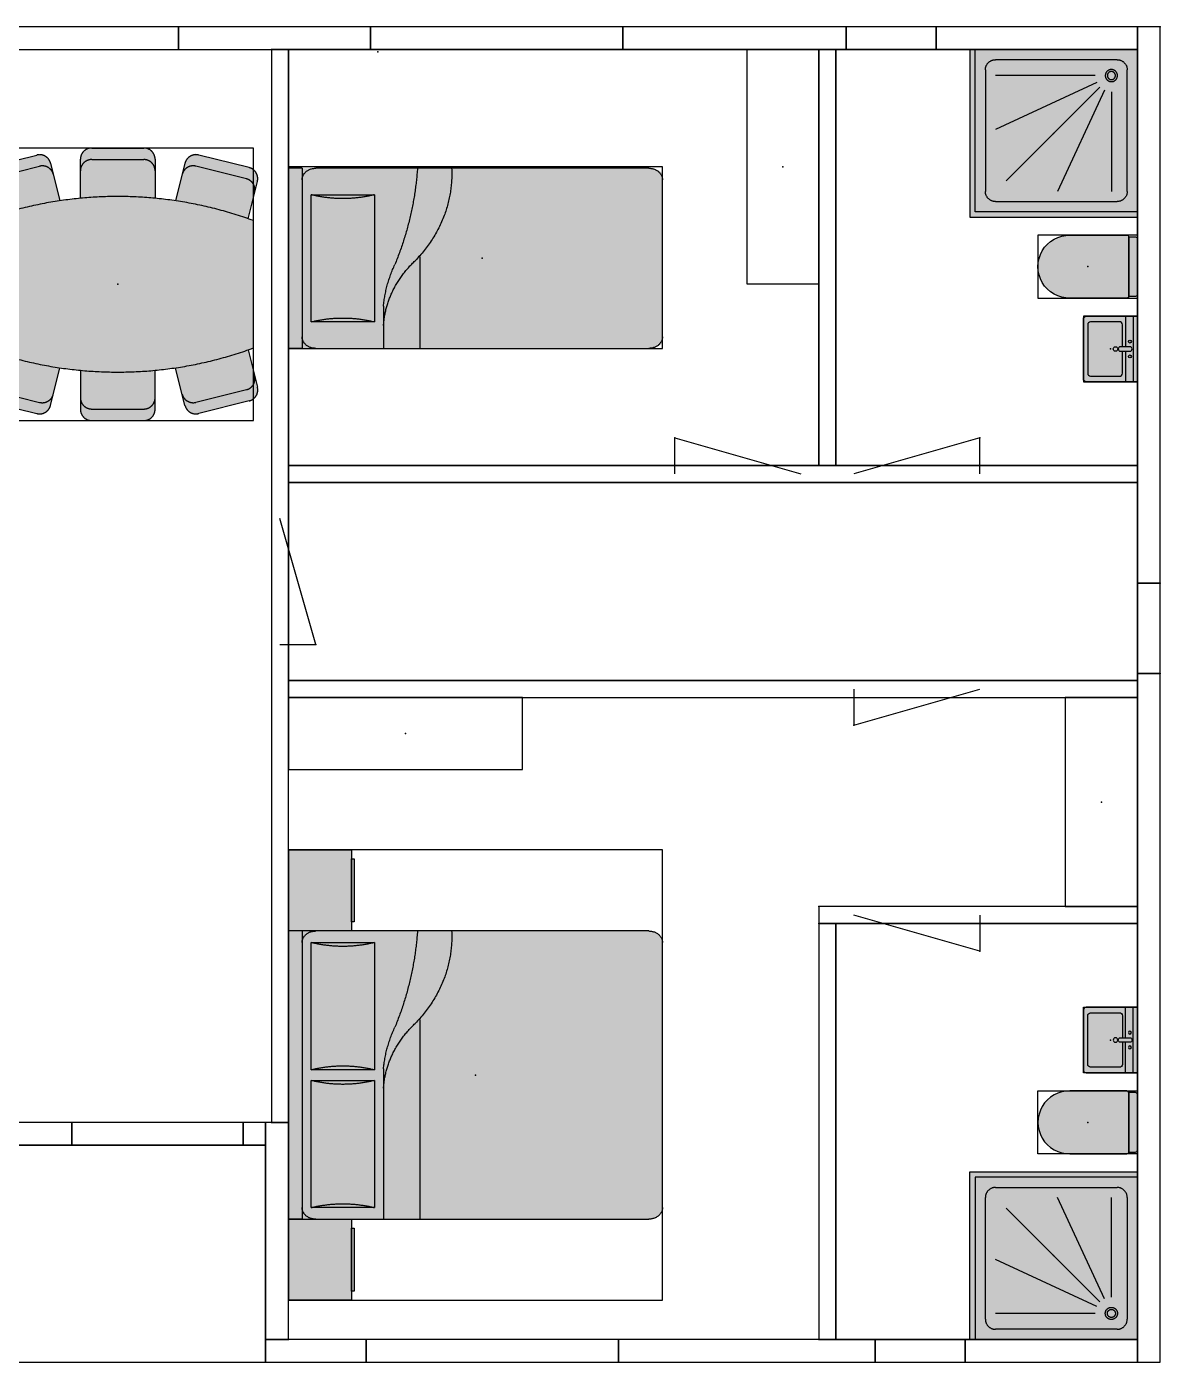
# Model space of a CAD drawing. Header units: millimetres. Extents: x 0 to 12908, y 0 to 7415.
# Drawn here: x 6617 to 12908, y 0 to 7415 of the extents above; entities that cross this region are included whole.
import ezdxf

# ---------------------------------------------------------------- set-up
doc = ezdxf.new("R2010")
doc.units = ezdxf.units.MM
for name, color, linetype in [('Default', 7, 'Continuous'), ('Rooms$Bath Room', 7, 'Continuous'), ('Rooms$Bed Room', 7, 'Continuous'), ('Rooms$Living Room', 7, 'Continuous'), ('Rooms$Terrace', 7, 'Continuous'), ('Windows', 7, 'Continuous')]:
    doc.layers.add(name, color=color, linetype=linetype)
for name, color, linetype, true_color in [('Doors', 96, 'Continuous', 0x007f00), ('Furniture', 37, 'Continuous', 0x75664f), ('FurnitureRefRec', 254, 'Continuous', 0xd5d5d5), ('PT Top Left', 52, 'Continuous', 0xcdcd00), ('PT Top Left Furniture', 211, 'Continuous', 0xff7fff), ('PT Top Right', 96, 'Continuous', 0x007f00), ('PT Top Right Furniture', 200, 'Continuous', 0xbf3fff), ('Walls', 1, 'Continuous', 0xff0000)]:
    doc.layers.add(name, color=color, linetype=linetype, true_color=true_color)

# ---------------------------------------------------------------- blocks, each defined once
blk = doc.blocks.new('Toilet')
at = {"layer": 'Furniture', "true_color": 0xffffff}
for points in [[(227.8, 165), (227.8, -165), (227.8, -165.3), (227.8, -165.7), (227.8, -166), (227.7, -166.4), (227.7, -166.7), (227.6, -167), (227.5, -167.4), (227.4, -167.7), (227.3, -168), (227.2, -168.3), (227.1, -168.7), (227, -169), (226.8, -169.3), (226.7, -169.6), (226.5, -169.9), (226.4, -170.2), (226.2, -170.5), (226, -170.8), (225.8, -171), (225.6, -171.3), (225.3, -171.6), (225.1, -171.8), (224.9, -172.1), (224.6, -172.3), (224.4, -172.5), (224.1, -172.8), (223.9, -173), (223.6, -173.2), (223.3, -173.4), (223, -173.5), (222.7, -173.7), (222.4, -173.9), (222.1, -174), (221.8, -174.2), (221.5, -174.3), (221.2, -174.4), (220.8, -174.5), (220.5, -174.6), (220.2, -174.7), (219.8, -174.8), (219.5, -174.9), (219.2, -174.9), (218.8, -174.9), (218.5, -175), (218.1, -175), (217.8, -175), (-98.2, -175), (-104.3, -175), (-110.4, -174.8), (-116.5, -174.3), (-122.6, -173.7), (-128.6, -172.8), (-134.6, -171.7), (-140.6, -170.4), (-146.5, -169), (-152.3, -167.3), (-158.1, -165.4), (-163.9, -163.3), (-169.5, -161), (-175.1, -158.5), (-180.5, -155.8), (-185.9, -152.9), (-191.2, -149.9), (-196.4, -146.6), (-201.4, -143.2), (-206.3, -139.6), (-211.1, -135.8), (-215.8, -131.9), (-220.3, -127.8), (-224.7, -123.6), (-228.9, -119.2), (-233, -114.7), (-236.9, -110), (-240.7, -105.2), (-244.3, -100.2), (-247.7, -95.2), (-250.9, -90), (-253.9, -84.7), (-256.8, -79.3), (-259.5, -73.8), (-261.9, -68.3), (-264.2, -62.6), (-266.3, -56.9), (-268.2, -51.1), (-269.9, -45.2), (-271.3, -39.3), (-272.6, -33.3), (-273.7, -27.3), (-274.5, -21.3), (-275.1, -15.2), (-275.6, -9.1), (-275.8, -3), (-275.8, 3), (-275.6, 9.1), (-275.1, 15.2), (-274.5, 21.3), (-273.7, 27.3), (-272.6, 33.3), (-271.3, 39.3), (-269.9, 45.2), (-268.2, 51.1), (-266.3, 56.9), (-264.2, 62.6), (-261.9, 68.3), (-259.5, 73.8), (-256.8, 79.3), (-253.9, 84.7), (-250.9, 90), (-247.7, 95.2), (-244.3, 100.2), (-240.7, 105.2), (-236.9, 110), (-233, 114.7), (-228.9, 119.2), (-224.7, 123.6), (-220.3, 127.8), (-215.8, 131.9), (-211.1, 135.8), (-206.3, 139.6), (-201.4, 143.2), (-196.4, 146.6), (-191.2, 149.9), (-185.9, 152.9), (-180.5, 155.8), (-175.1, 158.5), (-169.5, 161), (-163.9, 163.3), (-158.1, 165.4), (-152.3, 167.3), (-146.5, 169), (-140.6, 170.4), (-134.6, 171.7), (-128.6, 172.8), (-122.6, 173.7), (-116.5, 174.3), (-110.4, 174.8), (-104.3, 175), (-98.2, 175), (217.8, 175), (218.1, 175), (218.5, 175), (218.8, 174.9), (219.2, 174.9), (219.5, 174.9), (219.8, 174.8), (220.2, 174.7), (220.5, 174.6), (220.8, 174.5), (221.2, 174.4), (221.5, 174.3), (221.8, 174.2), (222.1, 174), (222.4, 173.9), (222.7, 173.7), (223, 173.5), (223.3, 173.4), (223.6, 173.2), (223.9, 173), (224.1, 172.8), (224.4, 172.5), (224.6, 172.3), (224.9, 172.1), (225.1, 171.8), (225.3, 171.6), (225.6, 171.3), (225.8, 171), (226, 170.8), (226.2, 170.5), (226.4, 170.2), (226.5, 169.9), (226.7, 169.6), (226.8, 169.3), (227, 169), (227.1, 168.7), (227.2, 168.3), (227.3, 168), (227.4, 167.7), (227.5, 167.4), (227.6, 167), (227.7, 166.7), (227.7, 166.4), (227.8, 166), (227.8, 165.7), (227.8, 165.3)], [(227.8, 165), (265.8, 165), (266.1, 165), (266.5, 165), (266.8, 164.9), (267.2, 164.9), (267.5, 164.9), (267.8, 164.8), (268.2, 164.7), (268.5, 164.6), (268.8, 164.5), (269.2, 164.4), (269.5, 164.3), (269.8, 164.2), (270.1, 164), (270.4, 163.9), (270.7, 163.7), (271, 163.5), (271.3, 163.4), (271.6, 163.2), (271.9, 163), (272.1, 162.8), (272.4, 162.5), (272.6, 162.3), (272.9, 162.1), (273.1, 161.8), (273.3, 161.6), (273.6, 161.3), (273.8, 161), (274, 160.8), (274.2, 160.5), (274.4, 160.2), (274.5, 159.9), (274.7, 159.6), (274.8, 159.3), (275, 159), (275.1, 158.7), (275.2, 158.3), (275.3, 158), (275.4, 157.7), (275.5, 157.4), (275.6, 157), (275.7, 156.7), (275.7, 156.4), (275.8, 156), (275.8, 155.7), (275.8, 155.3), (275.8, 155), (275.8, -155), (275.8, -155.3), (275.8, -155.7), (275.8, -156), (275.7, -156.4), (275.7, -156.7), (275.6, -157), (275.5, -157.4), (275.4, -157.7), (275.3, -158), (275.2, -158.3), (275.1, -158.7), (275, -159), (274.8, -159.3), (274.7, -159.6), (274.5, -159.9), (274.4, -160.2), (274.2, -160.5), (274, -160.8), (273.8, -161), (273.6, -161.3), (273.3, -161.6), (273.1, -161.8), (272.9, -162.1), (272.6, -162.3), (272.4, -162.5), (272.1, -162.8), (271.9, -163), (271.6, -163.2), (271.3, -163.4), (271, -163.5), (270.7, -163.7), (270.4, -163.9), (270.1, -164), (269.8, -164.2), (269.5, -164.3), (269.2, -164.4), (268.8, -164.5), (268.5, -164.6), (268.2, -164.7), (267.8, -164.8), (267.5, -164.9), (267.2, -164.9), (266.8, -164.9), (266.5, -165), (266.1, -165), (265.8, -165), (227.8, -165)]]:
    blk.add_hatch(color=7, dxfattribs=at).paths.add_polyline_path(points, flags=0)
at = {"layer": 'Furniture', "color": 37, "true_color": 0x766750}
for p, q in [((-98.2, 175), (217.8, 175)), ((227.8, 165), (265.8, 165)), ((227.8, -165), (227.8, 165)), ((227.8, 165), (227.8, -165)), ((275.8, 155), (275.8, -155)), ((217.8, -175), (-98.2, -175)), ((265.8, -165), (227.8, -165))]:
    blk.add_line(p, q, dxfattribs=at)
at = {"layer": 'Furniture', "color": 37, "true_color": 0x766750, "extrusion": (0, 0, -1)}
for centre, radius, start, end in [((100.8, 0), 175, 269.15835, 90.84165), ((-217.8, 165), 10, 90, 180), ((-265.8, 155), 10, 90, 180), ((-217.8, -165), 10, 180, 270), ((-265.8, -155), 10, 180, 270)]:
    blk.add_arc(centre, radius, start, end, dxfattribs=at)
at = {"layer": 'FurnitureRefRec'}
blk.add_lwpolyline([(-275.8, -175), (275.8, -175), (275.8, 175), (-275.8, 175)], close=True, dxfattribs=at)
at = {"layer": 'PT Top Left Furniture'}
blk.add_point((275.8, 175), dxfattribs=at)
at = {"layer": 'PT Top Right Furniture'}
blk.add_point((275.8, -175), dxfattribs=at)
blk = doc.blocks.new('Wastafel')
at = {"layer": 'Furniture', "true_color": 0xffffff}
blk.add_hatch(color=7, dxfattribs=at).paths.add_polyline_path([(134.7, 182.3), (135.3, 182.2), (135.8, 182.1), (136.4, 182.1), (136.9, 182), (137.5, 181.8), (138, 181.7), (138.5, 181.5), (139.1, 181.4), (139.6, 181.2), (140.1, 180.9), (140.6, 180.7), (141.1, 180.5), (141.6, 180.2), (142.1, 179.9), (142.5, 179.6), (143, 179.3), (143.4, 179), (143.9, 178.7), (144.3, 178.3), (144.7, 177.9), (145.1, 177.5), (145.5, 177.1), (145.9, 176.7), (146.2, 176.3), (146.6, 175.9), (146.9, 175.4), (147.2, 175), (147.5, 174.5), (147.8, 174), (148, 173.5), (148.3, 173), (148.5, 172.5), (148.7, 172), (148.9, 171.5), (149.1, 171), (149.2, 170.5), (149.4, 169.9), (149.5, 169.4), (149.6, 168.8), (149.7, 168.3), (149.8, 167.7), (149.8, 167.2), (149.8, 166.6), (149.8, 166.1), (149.8, -166.1), (149.8, -166.6), (149.8, -167.2), (149.8, -167.7), (149.7, -168.3), (149.6, -168.8), (149.5, -169.4), (149.4, -169.9), (149.2, -170.5), (149.1, -171), (148.9, -171.5), (148.7, -172), (148.5, -172.5), (148.3, -173), (148, -173.5), (147.8, -174), (147.5, -174.5), (147.2, -175), (146.9, -175.4), (146.6, -175.9), (146.2, -176.3), (145.9, -176.7), (145.5, -177.1), (145.1, -177.5), (144.7, -177.9), (144.3, -178.3), (143.9, -178.7), (143.4, -179), (143, -179.3), (142.5, -179.6), (142.1, -179.9), (141.6, -180.2), (141.1, -180.5), (140.6, -180.7), (140.1, -180.9), (139.6, -181.2), (139.1, -181.4), (138.5, -181.5), (138, -181.7), (137.5, -181.8), (136.9, -182), (136.4, -182.1), (135.8, -182.1), (135.3, -182.2), (134.7, -182.3), (-149.9, -182.3), (-149.9, 182.3)], flags=0)
at = {"layer": 'Furniture', "color": 37, "true_color": 0x766750}
for p, q in [((-67.2, 135), (-67.2, 12.1)), ((-56.2, 12.1), (-108.5, 12.1)), ((-108.5, -12.2), (-56.2, -12.2)), ((-67.2, -12.2), (-67.2, -135))]:
    blk.add_line(p, q, dxfattribs=at)
for points in [[(134.7, -182.3), (-149.9, -182.3), (-149.9, 182.3), (134.7, 182.3)], [(-125.5, -182.3), (-125.5, 182.3)], [(-83.4, 12.1), (-83.4, 182.3)], [(110.4, 151.1), (-49.9, 151.1)], [(149.8, 166.1), (149.8, -166.1)], [(125.5, -135), (125.5, 135)], [(-83.4, -182.3), (-83.4, -12.2)], [(-49.9, -151.1), (110.4, -151.1)]]:
    blk.add_lwpolyline(points, dxfattribs=at)
for centre, radius in [((-108.5, 41.3), 8.1), ((-28.3, 0), 12.2), ((-108.5, -41.3), 8.1)]:
    blk.add_circle(centre, radius, dxfattribs=at)
for centre, radius, start, end in [((-51, 135), 16.2, 86.13454, 180), ((109.3, 135), 16.2, 0, 86.13454), ((-108.5, 0), 12.2, 90.00094, 269.99906), ((-56.2, 0), 12.2, 270, 90), ((-51, -135), 16.2, 180, 273.86546), ((109.3, -135), 16.2, 273.86546, 0)]:
    blk.add_arc(centre, radius, start, end, dxfattribs=at)
at = {"layer": 'Furniture', "color": 37, "true_color": 0x766750, "extrusion": (0, 0, -1)}
for centre, start, end in [((-133.7, 166.1), 93.86546, 180), ((-133.7, -166.1), 180, 266.13454)]:
    blk.add_arc(centre, 16.2, start, end, dxfattribs=at)
at = {"layer": 'FurnitureRefRec'}
blk.add_lwpolyline([(-149.9, -182.3), (149.8, -182.3), (149.8, 182.3), (-149.9, 182.3)], close=True, dxfattribs=at)
at = {"layer": 'PT Top Left Furniture'}
blk.add_point((-149.9, -182.3), dxfattribs=at)
at = {"layer": 'PT Top Right Furniture'}
blk.add_point((-149.9, 182.3), dxfattribs=at)
blk = doc.blocks.new('Douche')
at = {"layer": 'Furniture', "true_color": 0xffffff}
blk.add_hatch(color=7, dxfattribs=at).paths.add_polyline_path([(-465, 465), (-465, -465), (465, -465), (465, 465)], flags=0)
at = {"layer": 'Furniture', "color": 37, "true_color": 0x766750}
for p, q in [((-465, -465), (-465, 435)), ((-465, 435), (435, 435)), ((322.5, 378.7), (-352.5, 378.7)), ((435, 435), (435, -465)), ((-408.8, 322.5), (-408.8, -352.5)), ((-320.7, -230.7), (-320.7, 322.5)), ((-282.6, -239.1), (-20.8, 322.5)), ((378.7, -352.5), (378.7, 322.5)), ((-257, -257), (263.4, 263.4)), ((-239.1, -282.6), (322.5, -20.8)), ((-230.7, -320.7), (322.5, -320.7)), ((-352.5, -408.8), (322.5, -408.8)), ((-465, -465), (435, -465))]:
    blk.add_line(p, q, dxfattribs=at)
for points in [[(465, 465), (-465, 465)], [(465, -465), (465, 465)]]:
    blk.add_lwpolyline(points, dxfattribs=at)
for points, weights in [([(-408.8, 322.5), (-408.8, 378.7), (-352.5, 378.7)], [1, 0.707106781187, 1]), ([(322.5, 378.7), (378.7, 378.7), (378.7, 322.5)], [1, 0.707106780956, 1]), ([(-352.5, -408.8), (-408.8, -408.8), (-408.8, -352.5)], [1, 0.707106781187, 1]), ([(378.7, -352.5), (378.7, -408.8), (322.5, -408.8)], [1, 0.707106781187, 1])]:
    blk.add_rational_spline(points, weights, degree=2, dxfattribs=at)
for points, knots in [([(-320.7, -286.9), (-286.9, -286.9), (-286.9, -320.7), (-286.9, -354.4), (-320.7, -354.4), (-354.4, -354.4), (-354.4, -320.7), (-354.4, -286.9), (-320.7, -286.9)], [0, 0, 0, 0.0530144, 0.0530144, 0.1060288, 0.1060288, 0.1590431, 0.1590431, 0.2120575, 0.2120575, 0.2120575]), ([(-320.7, -298.2), (-298.2, -298.2), (-298.2, -320.7), (-298.2, -343.2), (-320.7, -343.2), (-343.2, -343.2), (-343.2, -320.7), (-343.2, -298.2), (-320.7, -298.2)], [0, 0, 0, 0.0353429, 0.0353429, 0.0706858, 0.0706858, 0.1060288, 0.1060288, 0.1413717, 0.1413717, 0.1413717])]:
    blk.add_rational_spline(points, [1, 0.707106781187, 1, 0.707106781187, 1, 0.707106781187, 1, 0.707106781187, 1], degree=2, knots=knots, dxfattribs=at)
at = {"layer": 'FurnitureRefRec'}
blk.add_lwpolyline([(-465, -465), (465, -465), (465, 465), (-465, 465)], close=True, dxfattribs=at)
at = {"layer": 'PT Top Left Furniture'}
blk.add_point((-465, -465), dxfattribs=at)
at = {"layer": 'PT Top Right Furniture'}
blk.add_point((-465, 465), dxfattribs=at)
blk = doc.blocks.new('Tafel Klein')
at = {"layer": 'Furniture', "true_color": 0xffffff}
blk.add_hatch(color=7, dxfattribs=at).paths.add_polyline_path([(717.8, 449.1), (647.5, 729.5), (647.2, 730.6), (646.9, 731.7), (646.6, 732.8), (646.2, 733.8), (645.9, 734.9), (645.5, 736), (645.1, 737), (644.7, 738.1), (644.2, 739.1), (643.8, 740.1), (643.3, 741.1), (642.8, 742.1), (642.3, 743.1), (641.8, 744.1), (640.7, 746), (639.6, 747.8), (638.5, 749.6), (637.2, 751.3), (636, 753), (634.7, 754.6), (633.3, 756.1), (632, 757.6), (630.5, 759), (629.2, 760.3), (627.9, 761.5), (626.5, 762.7), (625, 763.8), (623.5, 765), (622, 766.1), (620.4, 767.1), (618.8, 768.1), (617.1, 769.1), (615.3, 770), (613.6, 770.9), (611.8, 771.7), (609.9, 772.5), (608, 773.2), (606.1, 773.9), (604.2, 774.5), (602.2, 775), (600.2, 775.5), (598.1, 775.9), (596.1, 776.3), (594, 776.6), (592, 776.8), (589.9, 776.9), (587.8, 777), (585.7, 777), (583.6, 776.9), (581.5, 776.8), (579.4, 776.6), (577.4, 776.3), (575.3, 776), (573.3, 775.6), (571.3, 775.1), (364.2, 723.2), (353.6, 752.7), (-353.6, 752.7), (-364.2, 723.2), (-571.3, 775.1), (-573.3, 775.6), (-575.4, 776), (-577.5, 776.4), (-579.6, 776.6), (-581.7, 776.8), (-583.8, 777), (-585.9, 777), (-588.1, 777), (-590.2, 776.9), (-592.3, 776.7), (-594.4, 776.5), (-596.5, 776.2), (-598.6, 775.8), (-600.7, 775.4), (-602.7, 774.9), (-604.7, 774.3), (-606.7, 773.7), (-608.7, 773), (-610.6, 772.2), (-612.5, 771.4), (-614.3, 770.6), (-616.1, 769.6), (-617.8, 768.7), (-619.5, 767.6), (-621.2, 766.6), (-622.8, 765.5), (-624.4, 764.3), (-625.9, 763.2), (-627.3, 762), (-628.7, 760.7), (-630.1, 759.5), (-631.4, 758.2), (-632.7, 756.8), (-634, 755.3), (-635.3, 753.8), (-636.5, 752.2), (-637.7, 750.6), (-638.9, 748.9), (-640, 747.2), (-641.1, 745.4), (-642.1, 743.6), (-643, 741.7), (-643.9, 739.7), (-644.8, 737.8), (-645.6, 735.7), (-646.3, 733.7), (-646.9, 731.6), (-647.2, 730.5), (-647.5, 729.5), (-717.8, 449.1), (-718.3, 447.1), (-718.7, 445), (-719, 442.9), (-719.3, 440.8), (-719.5, 438.7), (-719.6, 436.6), (-719.7, 434.5), (-719.6, 432.3), (-719.6, 430.2), (-719.4, 428.1), (-719.2, 426), (-718.9, 423.9), (-718.5, 421.8), (-718.1, 419.7), (-717.5, 417.7), (-717, 415.7), (-716.3, 413.7), (-715.6, 411.7), (-714.9, 409.8), (-714.1, 407.9), (-713.2, 406.1), (-712.3, 404.3), (-711.3, 402.6), (-710.3, 400.8), (-709.2, 399.2), (-708.1, 397.6), (-707, 396), (-705.8, 394.5), (-704.6, 393.1), (-703.4, 391.7), (-702.1, 390.3), (-700.8, 389), (-699.4, 387.7), (-698, 386.4), (-696.5, 385.1), (-694.9, 383.9), (-693.3, 382.7), (-691.6, 381.5), (-689.9, 380.4), (-688.1, 379.3), (-686.2, 378.3), (-684.3, 377.4), (-682.4, 376.5), (-680.4, 375.6), (-678.4, 374.8), (-676.3, 374.1), (-674.2, 373.5), (-673.2, 373.2), (-672.1, 372.9), (-463.7, 320.7), (-471.4, 263.8), (-477.5, 207.4), (-693.8, 207.4), (-695.5, 207.3), (-697.1, 207.3), (-698.7, 207.2), (-700.4, 207), (-702, 206.8), (-703.6, 206.6), (-705.2, 206.3), (-706.8, 206), (-708.4, 205.6), (-710, 205.2), (-711.6, 204.8), (-713.1, 204.3), (-714.6, 203.8), (-716.1, 203.3), (-717.6, 202.7), (-719.1, 202.1), (-720.5, 201.4), (-721.9, 200.7), (-723.3, 200), (-724.6, 199.3), (-726, 198.5), (-727.3, 197.7), (-728.6, 196.9), (-729.8, 196), (-731, 195.2), (-732.2, 194.3), (-733.4, 193.4), (-734.5, 192.4), (-735.6, 191.5), (-736.6, 190.5), (-737.7, 189.5), (-738.7, 188.5), (-739.6, 187.5), (-740.6, 186.5), (-741.5, 185.5), (-742.4, 184.4), (-743.3, 183.3), (-744.2, 182.1), (-745, 181), (-745.8, 179.8), (-746.7, 178.5), (-747.4, 177.3), (-748.2, 176), (-748.9, 174.7), (-749.6, 173.4), (-750.3, 172), (-751, 170.6), (-751.6, 169.2), (-752.2, 167.8), (-752.7, 166.3), (-753.3, 164.9), (-753.8, 163.4), (-754.2, 161.9), (-754.6, 160.4), (-755, 158.8), (-755.3, 157.3), (-755.6, 155.7), (-755.9, 154.1), (-756.1, 152.5), (-756.3, 151), (-756.5, 149.4), (-756.6, 147.8), (-756.6, 146.2), (-756.6, 144.5), (-756.6, -144.5), (-756.6, -146.1), (-756.6, -147.8), (-756.4, -149.4), (-756.3, -151), (-756.1, -152.7), (-755.9, -154.3), (-755.6, -155.9), (-755.3, -157.5), (-754.9, -159.1), (-754.5, -160.7), (-754.1, -162.2), (-753.6, -163.8), (-753.1, -165.3), (-752.6, -166.8), (-752, -168.3), (-751.4, -169.7), (-750.7, -171.1), (-750, -172.6), (-749.3, -173.9), (-748.6, -175.3), (-747.8, -176.6), (-747, -177.9), (-746.2, -179.2), (-745.3, -180.5), (-744.4, -181.7), (-743.6, -182.9), (-742.6, -184), (-741.7, -185.1), (-740.8, -186.2), (-739.8, -187.3), (-738.8, -188.3), (-737.8, -189.3), (-736.8, -190.3), (-735.8, -191.2), (-734.7, -192.1), (-733.7, -193.1), (-732.5, -193.9), (-731.4, -194.8), (-730.2, -195.7), (-729, -196.5), (-727.8, -197.3), (-726.6, -198.1), (-725.3, -198.9), (-724, -199.6), (-722.6, -200.3), (-721.3, -201), (-719.9, -201.6), (-718.5, -202.3), (-717.1, -202.8), (-715.6, -203.4), (-714.1, -203.9), (-712.7, -204.4), (-711.1, -204.9), (-709.6, -205.3), (-708.1, -205.7), (-706.5, -206), (-705, -206.3), (-703.4, -206.6), (-701.8, -206.8), (-700.2, -207), (-698.6, -207.1), (-697, -207.2), (-695.4, -207.3), (-693.8, -207.3), (-477.5, -207.3), (-471.4, -263.8), (-463.7, -320.6), (-672.1, -372.8), (-673.2, -373.1), (-674.3, -373.4), (-675.4, -373.8), (-676.5, -374.1), (-677.6, -374.5), (-678.6, -374.8), (-679.7, -375.2), (-680.7, -375.7), (-681.7, -376.1), (-682.8, -376.6), (-683.8, -377), (-684.8, -377.5), (-685.7, -378), (-686.7, -378.5), (-688.6, -379.6), (-690.5, -380.7), (-692.2, -381.9), (-694, -383.1), (-695.6, -384.4), (-697.2, -385.7), (-698.8, -387), (-700.3, -388.4), (-701.7, -389.8), (-702.9, -391.1), (-704.1, -392.4), (-705.3, -393.8), (-706.5, -395.3), (-707.6, -396.8), (-708.7, -398.3), (-709.8, -399.9), (-710.8, -401.6), (-711.7, -403.3), (-712.7, -405), (-713.6, -406.8), (-714.4, -408.6), (-715.2, -410.4), (-715.9, -412.3), (-716.5, -414.2), (-717.1, -416.2), (-717.7, -418.2), (-718.2, -420.2), (-718.6, -422.2), (-718.9, -424.2), (-719.2, -426.3), (-719.4, -428.4), (-719.6, -430.5), (-719.7, -432.5), (-719.7, -434.6), (-719.6, -436.7), (-719.5, -438.8), (-719.3, -440.9), (-719, -443), (-718.7, -445), (-718.2, -447), (-717.8, -449.1), (-647.5, -729.4), (-647.2, -730.5), (-646.9, -731.6), (-646.6, -732.7), (-646.2, -733.8), (-645.9, -734.8), (-645.5, -735.9), (-645.1, -737), (-644.7, -738), (-644.2, -739), (-643.8, -740), (-643.3, -741.1), (-642.8, -742), (-642.3, -743), (-641.8, -744), (-640.7, -745.9), (-639.6, -747.7), (-638.5, -749.5), (-637.2, -751.2), (-636, -752.9), (-634.7, -754.5), (-633.3, -756.1), (-632, -757.5), (-630.5, -759), (-629.2, -760.2), (-627.9, -761.4), (-626.5, -762.6), (-625, -763.8), (-623.5, -764.9), (-622, -766), (-620.4, -767), (-618.8, -768.1), (-617.1, -769), (-615.3, -770), (-613.6, -770.8), (-611.8, -771.7), (-609.9, -772.4), (-608, -773.2), (-606.1, -773.8), (-604.2, -774.4), (-602.2, -775), (-600.2, -775.4), (-598.1, -775.9), (-596.1, -776.2), (-594, -776.5), (-592, -776.7), (-589.9, -776.9), (-587.8, -776.9), (-585.7, -776.9), (-583.6, -776.9), (-581.5, -776.7), (-579.4, -776.5), (-577.4, -776.3), (-575.3, -775.9), (-573.3, -775.5), (-571.3, -775.1), (-364.2, -723.1), (-353.6, -752.6), (353.6, -752.6), (364.2, -723.1), (571.3, -775.1), (573.3, -775.5), (575.4, -775.9), (577.5, -776.3), (579.6, -776.6), (581.7, -776.8), (583.8, -776.9), (585.9, -776.9), (588.1, -776.9), (590.2, -776.8), (592.3, -776.7), (594.4, -776.4), (596.5, -776.1), (598.6, -775.8), (600.7, -775.3), (602.7, -774.8), (604.7, -774.3), (606.7, -773.6), (608.7, -772.9), (610.6, -772.2), (612.5, -771.4), (614.3, -770.5), (616.1, -769.6), (617.8, -768.6), (619.5, -767.6), (621.2, -766.5), (622.8, -765.4), (624.4, -764.3), (625.9, -763.1), (627.3, -761.9), (628.7, -760.7), (630.1, -759.4), (631.4, -758.1), (632.7, -756.7), (634, -755.3), (635.3, -753.7), (636.5, -752.2), (637.7, -750.6), (638.9, -748.9), (640, -747.1), (641.1, -745.3), (642.1, -743.5), (643, -741.6), (643.9, -739.7), (644.8, -737.7), (645.6, -735.7), (646.3, -733.6), (646.9, -731.5), (647.2, -730.5), (647.5, -729.4), (717.8, -449.1), (718.3, -447), (718.7, -444.9), (719, -442.9), (719.3, -440.8), (719.5, -438.6), (719.6, -436.5), (719.7, -434.4), (719.6, -432.3), (719.6, -430.1), (719.4, -428), (719.2, -425.9), (718.9, -423.8), (718.5, -421.7), (718.1, -419.6), (717.5, -417.6), (717, -415.6), (716.3, -413.6), (715.6, -411.7), (714.9, -409.7), (714.1, -407.9), (713.2, -406), (712.3, -404.2), (711.3, -402.5), (710.3, -400.8), (709.2, -399.1), (708.1, -397.5), (707, -396), (705.8, -394.4), (704.6, -393), (703.4, -391.6), (702.1, -390.2), (700.8, -388.9), (699.4, -387.6), (698, -386.3), (696.5, -385), (694.9, -383.8), (693.3, -382.6), (691.6, -381.4), (689.9, -380.3), (688.1, -379.3), (686.2, -378.2), (684.3, -377.3), (682.4, -376.4), (680.4, -375.5), (678.4, -374.8), (676.3, -374.1), (674.2, -373.4), (673.2, -373.1), (672.1, -372.8), (463.7, -320.6), (471.4, -263.8), (477.5, -207.3), (693.8, -207.3), (695.5, -207.3), (697.1, -207.2), (698.7, -207.1), (700.4, -207), (702, -206.8), (703.6, -206.5), (705.2, -206.3), (706.8, -205.9), (708.4, -205.6), (710, -205.2), (711.6, -204.7), (713.1, -204.3), (714.6, -203.8), (716.1, -203.2), (717.6, -202.6), (719.1, -202), (720.5, -201.4), (721.9, -200.7), (723.3, -200), (724.6, -199.2), (726, -198.4), (727.3, -197.6), (728.6, -196.8), (729.8, -196), (731, -195.1), (732.2, -194.2), (733.4, -193.3), (734.5, -192.4), (735.6, -191.4), (736.6, -190.5), (737.7, -189.5), (738.7, -188.5), (739.6, -187.5), (740.6, -186.5), (741.5, -185.4), (742.4, -184.3), (743.3, -183.2), (744.2, -182.1), (745, -180.9), (745.8, -179.7), (746.7, -178.5), (747.4, -177.2), (748.2, -175.9), (748.9, -174.6), (749.6, -173.3), (750.3, -171.9), (751, -170.5), (751.6, -169.1), (752.2, -167.7), (752.7, -166.3), (753.3, -164.8), (753.8, -163.3), (754.2, -161.8), (754.6, -160.3), (755, -158.7), (755.3, -157.2), (755.6, -155.6), (755.9, -154.1), (756.1, -152.5), (756.3, -150.9), (756.5, -149.3), (756.6, -147.7), (756.6, -146.1), (756.6, -144.5), (756.6, 144.5), (756.6, 146.2), (756.6, 147.8), (756.4, 149.5), (756.3, 151.1), (756.1, 152.7), (755.9, 154.4), (755.6, 156), (755.3, 157.6), (754.9, 159.2), (754.5, 160.7), (754.1, 162.3), (753.6, 163.8), (753.1, 165.3), (752.6, 166.8), (752, 168.3), (751.4, 169.8), (750.7, 171.2), (750, 172.6), (749.3, 174), (748.6, 175.4), (747.8, 176.7), (747, 178), (746.2, 179.3), (745.3, 180.5), (744.4, 181.7), (743.6, 182.9), (742.6, 184.1), (741.7, 185.2), (740.8, 186.3), (739.8, 187.4), (738.8, 188.4), (737.8, 189.4), (736.8, 190.3), (735.8, 191.3), (734.7, 192.2), (733.7, 193.1), (732.5, 194), (731.4, 194.9), (730.2, 195.7), (729, 196.6), (727.8, 197.4), (726.6, 198.2), (725.3, 198.9), (724, 199.7), (722.6, 200.4), (721.3, 201.1), (719.9, 201.7), (718.5, 202.3), (717.1, 202.9), (715.6, 203.5), (714.1, 204), (712.7, 204.5), (711.1, 204.9), (709.6, 205.3), (708.1, 205.7), (706.5, 206.1), (705, 206.4), (703.4, 206.6), (701.8, 206.9), (700.2, 207), (698.6, 207.2), (697, 207.3), (695.4, 207.3), (693.8, 207.4), (477.5, 207.4), (471.4, 263.8), (463.7, 320.7), (672.1, 372.9), (673.2, 373.2), (674.3, 373.5), (675.4, 373.8), (676.5, 374.2), (677.6, 374.5), (678.6, 374.9), (679.7, 375.3), (680.7, 375.7), (681.7, 376.2), (682.8, 376.6), (683.8, 377.1), (684.8, 377.6), (685.7, 378.1), (686.7, 378.6), (688.6, 379.6), (690.5, 380.8), (692.2, 381.9), (694, 383.2), (695.6, 384.4), (697.2, 385.7), (698.8, 387.1), (700.3, 388.4), (701.7, 389.8), (702.9, 391.1), (704.1, 392.5), (705.3, 393.9), (706.5, 395.3), (707.6, 396.8), (708.7, 398.4), (709.8, 400), (710.8, 401.6), (711.7, 403.3), (712.7, 405.1), (713.6, 406.8), (714.4, 408.6), (715.2, 410.5), (715.9, 412.4), (716.5, 414.3), (717.1, 416.2), (717.7, 418.2), (718.2, 420.2), (718.6, 422.3), (718.9, 424.3), (719.2, 426.4), (719.4, 428.4), (719.6, 430.5), (719.7, 432.6), (719.7, 434.7), (719.6, 436.8), (719.5, 438.9), (719.3, 441), (719, 443), (718.7, 445.1), (718.2, 447.1)], flags=0)
at = {"layer": 'Furniture', "color": 37, "true_color": 0x766750}
for p, q in [((-364.2, 723.2), (-571.3, 775.1)), ((353.6, 752.7), (-353.6, 752.7)), ((364.2, 723.2), (571.3, 775.1)), ((-647.5, 729.5), (-717.8, 449.1)), ((-585.2, 713.9), (-655.5, 433.5)), ((585.2, 713.9), (655.5, 433.5)), ((647.5, 729.5), (717.8, 449.1)), ((-672.1, 372.9), (-463.7, 320.7)), ((672.1, 372.9), (463.7, 320.7)), ((-477.5, 207.4), (-693.8, 207.4)), ((477.5, 207.4), (693.8, 207.4)), ((-756.6, 144.5), (-756.6, -144.5)), ((-692.5, 144.5), (-692.5, -144.5)), ((692.5, 144.5), (692.5, -144.5)), ((756.6, 144.5), (756.6, -144.5)), ((-693.8, -207.3), (-477.5, -207.3)), ((693.8, -207.3), (477.5, -207.3)), ((-672.1, -372.8), (-463.7, -320.6)), ((672.1, -372.8), (463.7, -320.6)), ((-585.2, -713.8), (-655.5, -433.4)), ((585.2, -713.8), (655.5, -433.4)), ((-647.5, -729.4), (-717.8, -449.1)), ((647.5, -729.4), (717.8, -449.1)), ((-364.2, -723.1), (-571.3, -775.1)), ((364.2, -723.1), (571.3, -775.1)), ((-353.6, -752.6), (353.6, -752.6))]:
    blk.add_line(p, q, dxfattribs=at)
for points, weights, knots in [([(-571.3, 775.1), (-606.2, 783.9), (-631.4, 758.2), (-643.3, 746), (-647.5, 729.5)], [0.867603017262, 0.80819349433, 1, 0.898913286966, 0.86760301733], [0.542131, 0.542131, 0.542131, 1.570796, 1.570796, 2.112928, 2.112928, 2.112928]), ([(-509, 759.5), (-543.9, 768.3), (-569.1, 742.6), (-581.1, 730.4), (-585.2, 713.9)], [0.867603017262, 0.80819349433, 1, 0.898913286966, 0.86760301733], [0.542131, 0.542131, 0.542131, 1.570796, 1.570796, 2.112928, 2.112928, 2.112928]), ([(-353.6, 752.7), (-487.4, 388.2), (-487.4, 0), (-487.4, -388.2), (-353.6, -752.6)], [0.894970330642, 0.931433878793, 1, 0.931434366742, 0.894970849628], [83.8869053, 83.8869053, 83.8869053, 84.2546278, 84.2546278, 84.6223476, 84.6223476, 84.6223476]), ([(353.6, -752.6), (487.4, -388.2), (487.4, 0), (487.4, 388.2), (353.6, 752.7)], [0.894969993098, 0.931433561432, 1, 0.931434684103, 0.894971187177], [163.4291459, 163.4291459, 163.4291459, 163.79687, 163.79687, 164.1645881, 164.1645881, 164.1645881]), ([(585.2, 713.9), (580.9, 731), (568.3, 743.4), (543.2, 768.1), (509, 759.5)], [0.865560827915, 0.89548724903, 1, 0.811619532258, 0.865560827856], [5.72268, 5.72268, 5.72268, 6.283185, 6.283185, 7.293476, 7.293476, 7.293476]), ([(647.5, 729.5), (643.2, 746.6), (630.5, 759), (605.4, 783.7), (571.3, 775.1)], [0.865560827915, 0.89548724903, 1, 0.811619532258, 0.865560827856], [5.72268, 5.72268, 5.72268, 6.283185, 6.283185, 7.293476, 7.293476, 7.293476]), ([(-717.8, 449.1), (-726.5, 414.2), (-700.8, 389), (-688.7, 377.1), (-672.1, 372.9)], [0.86760301733, 0.80819349422, 1, 0.898913286856, 0.867603017262], [2.112928, 2.112928, 2.112928, 3.141593, 3.141593, 3.683724, 3.683724, 3.683724]), ([(672.1, 372.9), (689.3, 377.2), (701.7, 389.8), (726.3, 415), (717.8, 449.1)], [0.865560827856, 0.895487248928, 1, 0.811619532156, 0.865560827915], [4.151884, 4.151884, 4.151884, 4.712389, 4.712389, 5.72268, 5.72268, 5.72268]), ([(-655.5, 433.5), (-664.3, 398.6), (-638.6, 373.4), (-626.4, 361.4), (-609.9, 357.3)], [0.86760301733, 0.80819349422, 1, 0.898913286856, 0.867603017262], [2.112928, 2.112928, 2.112928, 3.141593, 3.141593, 3.683724, 3.683724, 3.683724]), ([(609.9, 357.3), (627, 361.6), (639.4, 374.2), (664.1, 399.4), (655.5, 433.5)], [0.865560827856, 0.895487248928, 1, 0.811619532156, 0.865560827915], [4.151884, 4.151884, 4.151884, 4.712389, 4.712389, 5.72268, 5.72268, 5.72268]), ([(-693.8, 207.4), (-720.2, 207.4), (-738.7, 188.5), (-756.6, 170.2), (-756.6, 144.5)], [0.853572831098, 0.851866086227, 1, 0.855240694964, 0.853572831098], [0.776349, 0.776349, 0.776349, 1.570796, 1.570796, 2.347145, 2.347145, 2.347145]), ([(-629.6, 207.4), (-656, 207.4), (-674.5, 188.5), (-692.5, 170.2), (-692.5, 144.5)], [0.853572831098, 0.851866086227, 1, 0.855240694964, 0.853572831098], [0.776349, 0.776349, 0.776349, 1.570796, 1.570796, 2.347145, 2.347145, 2.347145]), ([(692.5, 144.5), (692.5, 170.9), (673.6, 189.4), (655.3, 207.4), (629.6, 207.4)], [0.853572831098, 0.851866086223, 1, 0.85524069496, 0.853572831098], [5.488738, 5.488738, 5.488738, 6.283185, 6.283185, 7.059534, 7.059534, 7.059534]), ([(756.6, 144.5), (756.6, 170.9), (737.8, 189.4), (719.5, 207.4), (693.8, 207.4)], [0.853572831098, 0.851866086223, 1, 0.85524069496, 0.853572831098], [5.488738, 5.488738, 5.488738, 6.283185, 6.283185, 7.059534, 7.059534, 7.059534]), ([(-756.6, -144.5), (-756.6, -170.9), (-737.8, -189.3), (-719.5, -207.3), (-693.8, -207.3)], [0.853572831098, 0.851866086223, 1, 0.85524069496, 0.853572831098], [2.347145, 2.347145, 2.347145, 3.141593, 3.141593, 3.917942, 3.917942, 3.917942]), ([(-692.5, -144.5), (-692.5, -170.9), (-673.6, -189.3), (-655.3, -207.3), (-629.6, -207.3)], [0.853572831098, 0.851866086223, 1, 0.85524069496, 0.853572831098], [2.347145, 2.347145, 2.347145, 3.141593, 3.141593, 3.917942, 3.917942, 3.917942]), ([(629.6, -207.3), (656, -207.3), (674.5, -188.5), (692.5, -170.1), (692.5, -144.5)], [0.853572831098, 0.851866086227, 1, 0.855240694964, 0.853572831098], [3.917942, 3.917942, 3.917942, 4.712389, 4.712389, 5.488738, 5.488738, 5.488738]), ([(693.8, -207.3), (720.2, -207.3), (738.7, -188.5), (756.6, -170.1), (756.6, -144.5)], [0.853572831098, 0.851866086227, 1, 0.855240694964, 0.853572831098], [3.917942, 3.917942, 3.917942, 4.712389, 4.712389, 5.488738, 5.488738, 5.488738]), ([(-609.9, -357.2), (-627, -361.5), (-639.4, -374.2), (-664.1, -399.3), (-655.5, -433.4)], [0.865560827856, 0.895487248928, 1, 0.811619532156, 0.865560827915], [1.010291, 1.010291, 1.010291, 1.570796, 1.570796, 2.581087, 2.581087, 2.581087]), ([(655.5, -433.4), (664.3, -398.5), (638.6, -373.3), (626.4, -361.4), (609.9, -357.2)], [0.86760301733, 0.80819349422, 1, 0.898913286857, 0.867603017262], [5.25452, 5.25452, 5.25452, 6.283185, 6.283185, 6.825317, 6.825317, 6.825317]), ([(-672.1, -372.8), (-689.3, -377.1), (-701.7, -389.8), (-726.3, -414.9), (-717.8, -449.1)], [0.865560827856, 0.895487248928, 1, 0.811619532156, 0.865560827915], [1.010291, 1.010291, 1.010291, 1.570796, 1.570796, 2.581087, 2.581087, 2.581087]), ([(717.8, -449.1), (726.5, -414.1), (700.8, -388.9), (688.7, -377), (672.1, -372.8)], [0.86760301733, 0.80819349422, 1, 0.898913286856, 0.867603017262], [57.559217, 57.559217, 57.559217, 58.587882, 58.587882, 59.130014, 59.130014, 59.130014]), ([(-647.5, -729.4), (-643.2, -746.6), (-630.5, -759), (-605.4, -783.6), (-571.3, -775.1)], [0.865560827915, 0.89548724903, 1, 0.811619532258, 0.865560827856], [2.581087, 2.581087, 2.581087, 3.141593, 3.141593, 4.151884, 4.151884, 4.151884]), ([(-585.2, -713.8), (-580.9, -731), (-568.3, -743.4), (-543.2, -768), (-509, -759.4)], [0.865560827915, 0.89548724903, 1, 0.811619532258, 0.865560827856], [2.581087, 2.581087, 2.581087, 3.141593, 3.141593, 4.151884, 4.151884, 4.151884]), ([(509, -759.4), (543.9, -768.2), (569.1, -742.5), (581.1, -730.3), (585.2, -713.8)], [0.867603017262, 0.80819349433, 1, 0.898913286966, 0.86760301733], [3.683724, 3.683724, 3.683724, 4.712389, 4.712389, 5.25452, 5.25452, 5.25452]), ([(571.3, -775.1), (606.2, -783.8), (631.4, -758.1), (643.3, -745.9), (647.5, -729.4)], [0.867603017262, 0.80819349433, 1, 0.898913286966, 0.86760301733], [23.785372, 23.785372, 23.785372, 24.814037, 24.814037, 25.356168, 25.356168, 25.356168])]:
    blk.add_rational_spline(points, weights, degree=2, knots=knots, dxfattribs=at)
at = {"layer": 'FurnitureRefRec'}
blk.add_lwpolyline([(-756.6, -752.6), (756.6, -752.6), (756.6, 752.6), (-756.6, 752.6)], close=True, dxfattribs=at)
at = {"layer": 'PT Top Left Furniture'}
blk.add_point((-756.6, 752.6), dxfattribs=at)
at = {"layer": 'PT Top Right Furniture'}
blk.add_point((756.6, 752.6), dxfattribs=at)
blk = doc.blocks.new('Bedopstelling Klein')
at = {"layer": 'Furniture', "true_color": 0xffffff}
blk.add_hatch(color=7, dxfattribs=at).paths.add_polyline_path([(-75.3, 0), (-71.9, 0), (-68.5, 0.2), (-65.1, 0.4), (-61.6, 0.7), (-58.1, 1.1), (-54.6, 1.5), (-51.1, 2.1), (-47.6, 2.8), (-44.1, 3.6), (-40.7, 4.5), (-37.4, 5.5), (-34.1, 6.5), (-32.5, 7.1), (-30.9, 7.7), (-29.4, 8.3), (-27.8, 9), (-26.3, 9.6), (-24.9, 10.3), (-23.5, 11), (-22.1, 11.7), (-20.7, 12.5), (-19.4, 13.3), (-18.1, 14), (-16.8, 14.8), (-15.6, 15.6), (-14.5, 16.5), (-13.4, 17.3), (-12.3, 18.2), (-11.2, 19), (-10.3, 19.9), (-9.3, 20.8), (-8.4, 21.7), (-7.6, 22.6), (-6.8, 23.5), (-6, 24.4), (-5.3, 25.3), (-4.9, 25.8), (-4.6, 26.3), (-4.3, 26.7), (-4, 27.2), (-3.7, 27.7), (-3.4, 28.1), (-3.2, 28.6), (-2.9, 29.1), (-2.7, 29.5), (-2.4, 30), (-2.2, 30.5), (-2, 30.9), (-1.8, 31.4), (-1.6, 31.9), (-1.4, 32.3), (-1.3, 32.8), (-1.1, 33.3), (-1, 33.7), (-0.8, 34.2), (-0.7, 34.7), (-0.6, 35.1), (-0.5, 35.6), (-0.4, 36), (-0.3, 36.5), (-0.2, 37), (-0.2, 37.4), (-0.1, 37.9), (-0.1, 38.3), (0, 38.8), (0, 39.2), (0, 39.7), (0, 40.1), (0, 959.9), (0, 960.3), (0, 960.8), (0, 961.2), (-0.1, 961.7), (-0.1, 962.1), (-0.2, 962.6), (-0.2, 963), (-0.3, 963.5), (-0.4, 964), (-0.5, 964.4), (-0.6, 964.9), (-0.7, 965.3), (-0.8, 965.8), (-1, 966.3), (-1.1, 966.7), (-1.3, 967.2), (-1.4, 967.7), (-1.6, 968.1), (-1.8, 968.6), (-2, 969.1), (-2.2, 969.5), (-2.4, 970), (-2.7, 970.5), (-2.9, 970.9), (-3.2, 971.4), (-3.4, 971.9), (-3.7, 972.3), (-4, 972.8), (-4.3, 973.3), (-4.6, 973.7), (-4.9, 974.2), (-5.3, 974.7), (-6, 975.6), (-6.8, 976.5), (-7.6, 977.4), (-8.4, 978.3), (-9.3, 979.2), (-10.3, 980.1), (-11.2, 981), (-12.3, 981.8), (-13.4, 982.7), (-14.5, 983.5), (-15.6, 984.4), (-16.8, 985.2), (-18.1, 986), (-19.4, 986.7), (-20.7, 987.5), (-22.1, 988.3), (-23.5, 989), (-24.9, 989.7), (-26.3, 990.4), (-27.8, 991), (-29.4, 991.7), (-30.9, 992.3), (-32.5, 992.9), (-34.1, 993.5), (-37.4, 994.5), (-40.7, 995.5), (-44.1, 996.4), (-47.6, 997.2), (-51.1, 997.9), (-54.6, 998.5), (-58.1, 998.9), (-61.6, 999.3), (-65.1, 999.6), (-68.5, 999.8), (-71.9, 1000), (-75.3, 1000), (-2076.2, 1000), (-2076.2, 0), (-2000, 0)], flags=0)
at = {"layer": 'Furniture', "color": 37, "true_color": 0x766750}
for p, q in [((-2000, 1000), (-2076.2, 1000)), ((-75.3, 1000), (-1924.7, 1000)), ((-1949.8, 852.9), (-1598.4, 852.9)), ((-1949.8, 147.1), (-1949.8, 852.9)), ((-1598.4, 852.9), (-1598.4, 147.1)), ((-1598.4, 147.1), (-1949.8, 147.1)), ((-1924.7, 0), (-75.3, 0)), ((-2000, 0), (-2076.2, 0))]:
    blk.add_line(p, q, dxfattribs=at)
for points in [[(-2076.2, 1000), (-2076.2, 0)], [(-2000, 1000), (-2000, 0)], [(0, 64.2), (0, 935.8)], [(-1347.4, 508), (-1347.4, 0)], [(-1548.2, 234.2), (-1548.2, 0)]]:
    blk.add_lwpolyline(points, dxfattribs=at)
for points, weights in [([(-2000, 935.8), (-2000, 1000), (-1924.7, 1000)], [1, 0.707106781186, 1]), ([(-1359.9, 1000), (-1378.9, 725.2), (-1485.4, 465.3)], [1, 0.990404896115, 1]), ([(-1170.2, 1000), (-1155.8, 710.3), (-1372.5, 486.7)], [1, 0.933646644704, 1]), ([(-75.3, 1000), (0, 1000), (0, 935.8)], [1, 0.707106781187, 1]), ([(-1598.4, 852.9), (-1774.1, 809.3), (-1949.8, 852.9)], [1, 0.959999998575, 1]), ([(-1548.2, 127.2), (-1534.8, 333.4), (-1372.5, 486.7)], [1, 0.942933891278, 1]), ([(-1548.2, 234.2), (-1537.6, 353.8), (-1485.4, 465.3)], [1, 0.988393644073, 1]), ([(-1949.8, 147.1), (-1774.1, 190.7), (-1598.4, 147.1)], [1, 0.959999998575, 1]), ([(-1924.7, 0), (-2000, 0), (-2000, 64.2)], [1, 0.707106781186, 1]), ([(0, 64.2), (0, 0), (-75.3, 0)], [1, 0.707106781186, 1])]:
    blk.add_rational_spline(points, weights, degree=2, dxfattribs=at)
at = {"layer": 'FurnitureRefRec'}
blk.add_lwpolyline([(0, 0), (0, 1008.5), (-2076.2, 1008.5), (-2076.2, 0)], close=True, dxfattribs=at)
at = {"layer": 'PT Top Left Furniture'}
blk.add_point((-2076.2, 0), dxfattribs=at)
at = {"layer": 'PT Top Right Furniture'}
blk.add_point((-2076.2, 1008.5), dxfattribs=at)
blk = doc.blocks.new('Bedopstelling Groot')
at = {"layer": 'Furniture', "true_color": 0xffffff}
for points in [[(-800, 1038.1), (-800, 688.1), (-1250, 688.1), (-1250, 1038.1)], [(-800, -962.8), (-800, -964.5), (-799.9, -966.2), (-799.9, -967.9), (-799.7, -969.6), (-799.6, -971.3), (-799.4, -973), (-799.2, -974.8), (-798.9, -976.5), (-798.6, -978.2), (-798.3, -980), (-797.9, -981.8), (-797.5, -983.5), (-797.1, -985.3), (-796.6, -987), (-796.1, -988.8), (-795.5, -990.5), (-794.9, -992.2), (-794.2, -994), (-793.6, -995.7), (-792.8, -997.4), (-792.1, -999.1), (-791.3, -1000.7), (-790.4, -1002.4), (-789.5, -1004), (-788.6, -1005.6), (-787.7, -1007.2), (-786.7, -1008.7), (-785.6, -1010.3), (-784.6, -1011.8), (-783.5, -1013.2), (-782.4, -1014.6), (-781.2, -1016), (-780, -1017.4), (-778.8, -1018.7), (-777.6, -1020), (-776.3, -1021.3), (-775, -1022.5), (-773.7, -1023.6), (-772.3, -1024.7), (-770.9, -1025.8), (-769.6, -1026.9), (-768.2, -1027.8), (-766.7, -1028.8), (-765.3, -1029.7), (-763.9, -1030.5), (-762.4, -1031.3), (-760.9, -1032.1), (-759.5, -1032.8), (-758, -1033.5), (-756.5, -1034.1), (-755, -1034.7), (-753.5, -1035.2), (-752, -1035.7), (-750.5, -1036.1), (-749, -1036.5), (-747.5, -1036.8), (-746, -1037.1), (-744.5, -1037.4), (-743.1, -1037.6), (-741.6, -1037.8), (-740.1, -1037.9), (-738.7, -1038), (-737.3, -1038.1), (-735.8, -1038.1), (735.8, -1038.1), (737.3, -1038.1), (738.7, -1038), (740.1, -1037.9), (741.6, -1037.8), (743.1, -1037.6), (744.5, -1037.4), (746, -1037.1), (747.5, -1036.8), (749, -1036.5), (750.5, -1036.1), (752, -1035.7), (753.5, -1035.2), (755, -1034.7), (756.5, -1034.1), (758, -1033.5), (759.5, -1032.8), (760.9, -1032.1), (762.4, -1031.3), (763.9, -1030.5), (765.3, -1029.7), (766.7, -1028.8), (768.2, -1027.8), (769.6, -1026.9), (770.9, -1025.8), (772.3, -1024.7), (773.7, -1023.6), (775, -1022.5), (776.3, -1021.3), (777.6, -1020), (778.8, -1018.7), (780, -1017.4), (781.2, -1016), (782.4, -1014.6), (783.5, -1013.2), (784.6, -1011.8), (785.6, -1010.3), (786.7, -1008.7), (787.7, -1007.2), (788.6, -1005.6), (789.5, -1004), (790.4, -1002.4), (791.3, -1000.7), (792.1, -999.1), (792.8, -997.4), (793.6, -995.7), (794.2, -994), (794.9, -992.2), (795.5, -990.5), (796.1, -988.8), (796.6, -987), (797.1, -985.3), (797.5, -983.5), (797.9, -981.8), (798.3, -980), (798.6, -978.2), (798.9, -976.5), (799.2, -974.8), (799.4, -973), (799.6, -971.3), (799.7, -969.6), (799.9, -967.9), (799.9, -966.2), (800, -964.5), (800, -962.8), (800, 1038.1), (-800, 1038.1), (-800, 961.9)], [(1250, 1038.1), (1250, 688.1), (800, 688.1), (800, 1038.1)], [(-850, 688.1), (-850, 673.1), (-1200, 673.1), (-1200, 688.1)], [(1200, 688.1), (1200, 673.1), (850, 673.1), (850, 688.1)]]:
    blk.add_hatch(color=7, dxfattribs=at).paths.add_polyline_path(points, flags=0)
at = {"layer": 'Furniture', "color": 37, "true_color": 0x766750}
for p, q in [((-800, 961.9), (-800, 1038.1)), ((800, 1038.1), (-800, 1038.1)), ((800, 961.9), (800, 1038.1)), ((800, 961.9), (-800, 961.9)), ((-735.8, 911.7), (-30, 911.7)), ((-735.8, 560.3), (-735.8, 911.7)), ((-30, 911.7), (-30, 560.3)), ((30, 911.7), (735.8, 911.7)), ((30, 560.3), (30, 911.7)), ((735.8, 911.7), (735.8, 560.3)), ((-800, 886.6), (-800, -962.8)), ((800, -962.8), (800, 886.6)), ((-30, 560.3), (-735.8, 560.3)), ((735.8, 560.3), (30, 560.3)), ((34.2, 510.1), (-800, 510.1)), ((308, 309.3), (-800, 309.3)), ((-735.8, -1038.1), (735.8, -1038.1))]:
    blk.add_line(p, q, dxfattribs=at)
for points in [[(-800, 1038.1), (-800, 688.1), (-1250, 688.1), (-1250, 1038.1)], [(1250, 1038.1), (1250, 688.1), (800, 688.1), (800, 1038.1)], [(-850, 688.1), (-850, 673.1), (-1200, 673.1), (-1200, 688.1)], [(1200, 688.1), (1200, 673.1), (850, 673.1), (850, 688.1)]]:
    blk.add_lwpolyline(points, close=True, dxfattribs=at)
for points, weights in [([(-800, 886.6), (-800, 961.9), (-735.8, 961.9)], [1, 0.707106781186, 1]), ([(-735.8, 911.7), (-692.2, 736), (-735.8, 560.3)], [1, 0.959999998575, 1]), ([(-30, 560.3), (-73.6, 736), (-30, 911.7)], [1, 0.959999998575, 1]), ([(30, 911.7), (73.6, 736), (30, 560.3)], [1, 0.959999998575, 1]), ([(735.8, 560.3), (692.2, 736), (735.8, 911.7)], [1, 0.959999998575, 1]), ([(735.8, 961.9), (800, 961.9), (800, 886.6)], [1, 0.707106781186, 1]), ([(-72.8, 510.1), (133.4, 496.7), (286.7, 334.4)], [1, 0.942933891278, 1]), ([(34.2, 510.1), (153.8, 499.5), (265.3, 447.3)], [1, 0.988393644073, 1]), ([(800, 321.8), (525.2, 340.8), (265.3, 447.3)], [1, 0.990404896115, 1]), ([(800, 132.1), (510.3, 117.7), (286.7, 334.4)], [1, 0.933646644704, 1]), ([(-735.8, -1038.1), (-800, -1038.1), (-800, -962.8)], [1, 0.707106781186, 1]), ([(800, -962.8), (800, -1038.1), (735.8, -1038.1)], [1, 0.707106781187, 1])]:
    blk.add_rational_spline(points, weights, degree=2, dxfattribs=at)
at = {"layer": 'FurnitureRefRec'}
blk.add_lwpolyline([(-1250, -1038.1), (1250, -1038.1), (1250, 1038.1), (-1250, 1038.1)], close=True, dxfattribs=at)
at = {"layer": 'PT Top Left Furniture'}
blk.add_point((-1250, 1038.1), dxfattribs=at)
at = {"layer": 'PT Top Right Furniture'}
blk.add_point((1250, 1038.1), dxfattribs=at)

msp = doc.modelspace()

# ---------------------------------------------------------------- linework, layer by layer
at = {"layer": 'Doors'}
for points in [[(10213.5, 4931.9), (10213.5, 5131.9), (10913.5, 4931.9)], [(11907.5, 4931.9), (11907.5, 5131.9), (11207.5, 4931.9)], [(8022.4, 3984.9), (8222.4, 3984.9), (8022.4, 4684.9)], [(11207.5, 3737.9), (11207.5, 3537.9), (11907.5, 3737.9)], [(11907.5, 2483), (11907.5, 2283), (11207.5, 2483)]]:
    msp.add_lwpolyline(points, dxfattribs=at)
at = {"layer": 'Furniture'}
for points in [[(10613.5, 7287.9), (10613.5, 5987.9), (11013.5, 5987.9), (11013.5, 7287.9)], [(9369.5, 3690.9), (8069.5, 3690.9), (8069.5, 3290.9), (9369.5, 3290.9)], [(12381, 3690.9), (12381, 2530), (12781, 2530), (12781, 3690.9)]]:
    msp.add_lwpolyline(points, close=True, dxfattribs=at)
at = {"layer": 'PT Top Right'}
for p in [(7459, 7414.9), (8524.8, 7414.9), (9924.8, 7414.9), (11164, 7414.9), (11664, 7414.9), (12781, 7414.9), (12908, 7414.9), (7459, 7287.9), (7975.2, 7287.9), (8069.5, 7287.9), (8566.6, 7276), (9924.8, 7287.9), (11013.5, 7287.9), (11107.5, 7287.9), (11164, 7287.9), (11664, 7287.9), (12781, 7287.9), (12316, 6822.9), (10813.5, 6637.9), (9145.7, 6129.2), (12505.2, 6082.9), (7122.6, 5984.9), (12631.2, 5625.7), (10213.5, 5131.9), (11907.5, 5131.9), (8069.5, 4978.9), (11013.5, 4978.9), (11107.5, 4978.9), (12781, 4978.9), (8069.5, 4884.9), (12781, 4884.9), (12781, 4324.9), (12908, 4324.9), (8222.4, 3984.9), (8069.5, 3784.9), (12781, 3824.9), (12781, 3784.9), (12908, 3824.9), (8069.5, 3690.9), (12781, 3690.9), (8719.5, 3490.9), (11207.5, 3537.9), (12581, 3110.5), (11013.5, 2530), (12781, 2530), (11013.5, 2436), (11107.5, 2436), (12781, 2436), (11907.5, 2283), (12631.2, 1789.2), (9107.6, 1594.5), (6868.3, 1332), (7818.3, 1332), (7942.5, 1332), (7975.2, 1332), (8069.5, 1332), (12505.2, 1332), (6868.3, 1205), (7818.3, 1205), (12316, 592), (7942.5, 127), (8069.5, 127), (8501, 127), (9901, 127), (11013.5, 127), (11107.5, 127), (11325, 127), (11825, 127), (12781, 127), (7942.5, 0), (8501, 0), (9901, 0), (11325, 0), (11825, 0), (12781, 0)]:
    msp.add_point(p, dxfattribs=at)
at = {"layer": 'Rooms$Bath Room'}
for points in [[(11107.5, 4978.9), (12781, 4978.9), (12781, 7287.9), (11107.5, 7287.9)], [(11107.5, 127), (12781, 127), (12781, 2436), (11107.5, 2436)]]:
    msp.add_lwpolyline(points, close=True, dxfattribs=at)
at = {"layer": 'Rooms$Bed Room'}
for points in [[(8069.5, 4978.9), (11013.5, 4978.9), (11013.5, 7287.9), (8069.5, 7287.9)], [(8069.5, 127), (8069.5, 3690.9), (12781, 3690.9), (12781, 2530), (11013.5, 2530), (11013.5, 127)]]:
    msp.add_lwpolyline(points, close=True, dxfattribs=at)
at = {"layer": 'Rooms$Living Room'}
for points in [[(7975.2, 1332), (3156.5, 1332), (3156.5, 4978.9), (2530, 4978.9), (2530, 7287.9), (7975.2, 7287.9)], [(8069.5, 3784.9), (12781, 3784.9), (12781, 4884.9), (8069.5, 4884.9)]]:
    msp.add_lwpolyline(points, close=True, dxfattribs=at)
at = {"layer": 'Rooms$Terrace'}
msp.add_lwpolyline([(3189.5, 0), (7942.5, 0), (7942.5, 1205), (3189.5, 1205)], close=True, dxfattribs=at)
at = {"layer": 'Walls'}
for points in [[(12781, 4324.9), (12908, 4324.9), (12908, 7414.9), (12781, 7414.9)], [(7975.2, 1332), (8069.5, 1332), (8069.5, 7287.9), (7975.2, 7287.9)], [(11013.5, 4978.9), (11107.5, 4978.9), (11107.5, 7287.9), (11013.5, 7287.9)], [(8069.5, 4884.9), (12781, 4884.9), (12781, 4978.9), (8069.5, 4978.9)], [(8069.5, 3690.9), (12781, 3690.9), (12781, 3784.9), (8069.5, 3784.9)], [(12781, 0), (12908, 0), (12908, 3824.9), (12781, 3824.9)], [(11013.5, 2436), (12781, 2436), (12781, 2530), (11013.5, 2530)], [(11013.5, 127), (11107.5, 127), (11107.5, 2436), (11013.5, 2436)], [(5014, 1205), (6868.3, 1205), (6868.3, 1332), (5014, 1332)], [(7818.3, 1205), (7942.5, 1205), (7942.5, 1332), (7818.3, 1332)], [(8069.5, 127), (8069.5, 1332), (7942.5, 1332), (7942.5, 127)], [(7942.5, 0), (8501, 0), (8501, 127), (7942.5, 127)], [(9901, 0), (11325, 0), (11325, 127), (9901, 127)], [(11825, 0), (12781, 0), (12781, 127), (11825, 127)]]:
    msp.add_lwpolyline(points, close=True, dxfattribs=at)
for points in [[(8524.8, 7414.9), (7459, 7414.9)], [(7459, 7414.9), (7459, 7287.9)], [(8524.8, 7287.9), (8524.8, 7414.9)], [(11164, 7414.9), (9924.8, 7414.9)], [(9924.8, 7414.9), (9924.8, 7287.9)], [(11164, 7287.9), (11164, 7414.9)], [(12781, 7414.9), (11664, 7414.9)], [(11664, 7414.9), (11664, 7287.9)], [(12781, 7287.9), (12781, 7414.9)], [(7459, 7287.9), (8524.8, 7287.9)], [(9924.8, 7287.9), (11164, 7287.9)], [(11664, 7287.9), (12781, 7287.9)]]:
    msp.add_open_spline(points, degree=1, dxfattribs=at)
at = {"layer": 'Windows'}
for points in [[(6059, 7287.9), (7459, 7287.9), (7459, 7414.9), (6059, 7414.9)], [(8524.8, 7287.9), (9924.8, 7287.9), (9924.8, 7414.9), (8524.8, 7414.9)], [(11164, 7287.9), (11664, 7287.9), (11664, 7414.9), (11164, 7414.9)], [(12781, 3824.9), (12908, 3824.9), (12908, 4324.9), (12781, 4324.9)], [(6868.3, 1205), (7818.3, 1205), (7818.3, 1332), (6868.3, 1332)], [(8501, 0), (9901, 0), (9901, 127), (8501, 127)], [(11325, 0), (11825, 0), (11825, 127), (11325, 127)]]:
    msp.add_lwpolyline(points, close=True, dxfattribs=at)

# ---------------------------------------------------------------- block references
at = {"layer": 'Default'}
msp.add_blockref('Bedopstelling Klein', (10145.7, 5629.2), dxfattribs=at)
at = {"layer": 'Furniture'}
for name, p, rotation in [('Douche', (12316, 6822.9), 180.0000000000002), ('Wastafel', (12631.2, 5625.7), 180), ('Bedopstelling Groot', (9107.6, 1594.5), 90.00000000000004)]:
    msp.add_blockref(name, p, dxfattribs=dict(at, rotation=rotation))
msp.add_blockref('Toilet', (12505.2, 6082.9), dxfattribs=at)
at = {"layer": 'Furniture', "xscale": -1}
msp.add_blockref('Wastafel', (12631.2, 1789.2), dxfattribs=at)
for name, p, rotation in [('Toilet', (12505.2, 1332), 180), ('Douche', (12316, 592), 359.9999999999998)]:
    msp.add_blockref(name, p, dxfattribs=dict(at, rotation=rotation))
at = {"layer": 'PT Top Left', "rotation": 90}
msp.add_blockref('Tafel Klein', (7122.6, 5984.9), dxfattribs=at)

doc.saveas('drawing.dxf')
